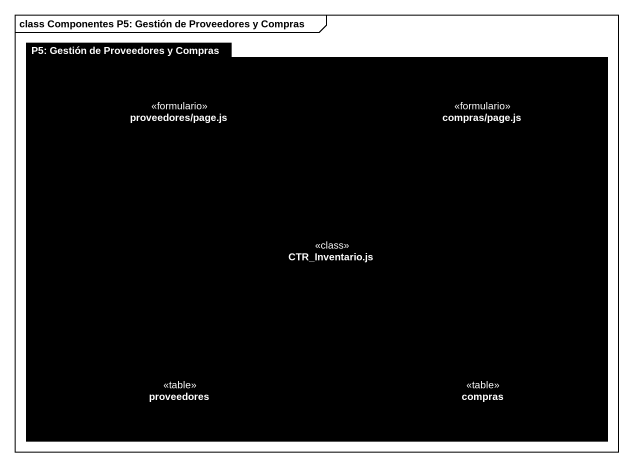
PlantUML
@startuml
mainframe class Componentes P5: Gestión de Proveedores y Compras
package "P5: Gestión de Proveedores y Compras" as P5_Gestión_de_Proveedores_y #000000 {
  component "proveedores/page.js" as proveedores_page_js <<formulario>> #000000
  component "compras/page.js" as compras_page_js <<formulario>> #000000
  component "CTR_Inventario.js" as CTR_Inventario_js <<class>> #000000
  component proveedores <<table>> #000000
  component compras <<table>> #000000
}
proveedores_page_js ..> CTR_Inventario_js : <<use>>
compras_page_js ..> CTR_Inventario_js : <<use>>
CTR_Inventario_js ..> proveedores : <<use>>
CTR_Inventario_js ..> compras : <<use>>
@enduml
